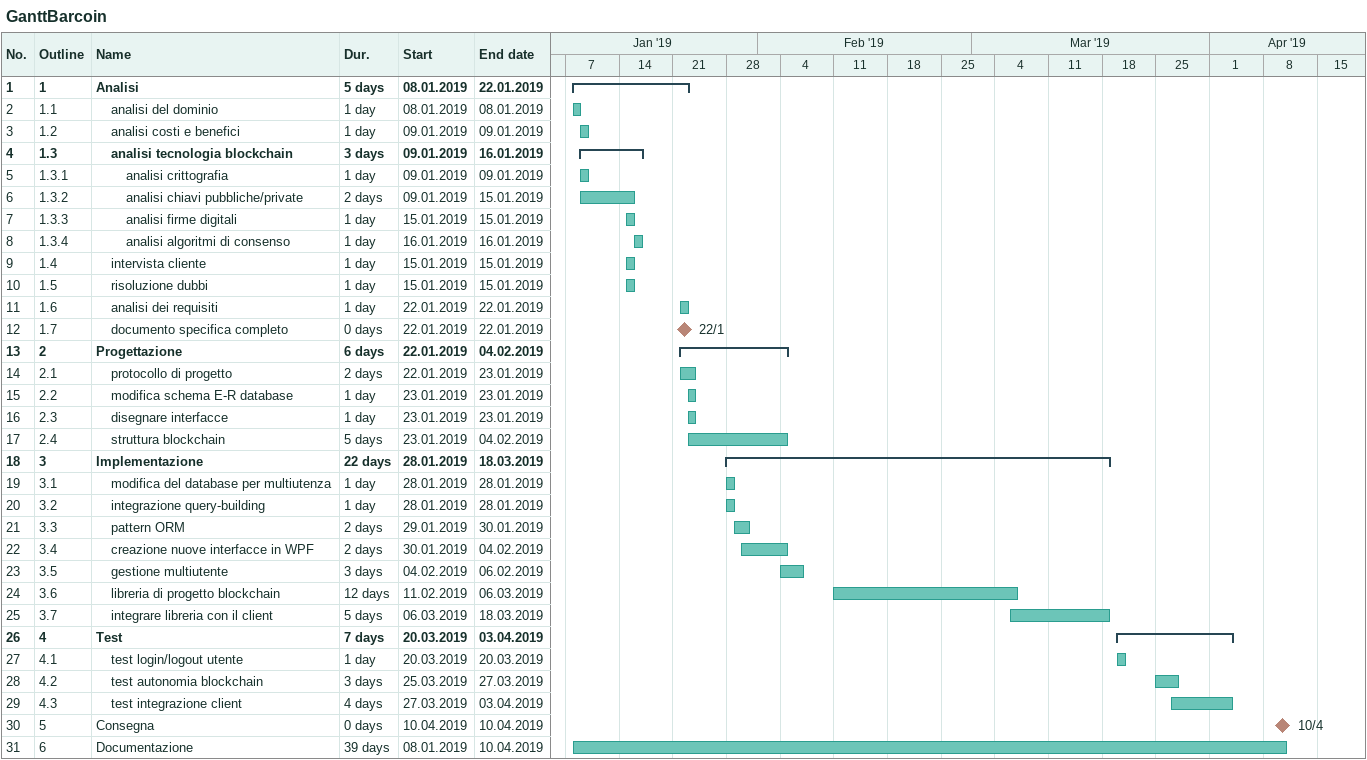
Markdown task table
GanttBarcoin

| ID | WBS | Task | Duration | Start | Finish |
|---|---|---|---|---|---|
| 1 | 1 | **Analisi** | 5d | 2019-01-08 | 2019-01-22 |
| 2 | 1.1 | analisi del dominio | 1d | 2019-01-08 | 2019-01-08 |
| 3 | 1.2 | analisi costi e benefici | 1d | 2019-01-09 | 2019-01-09 |
| 4 | 1.3 | **analisi tecnologia blockchain** | 3d | 2019-01-09 | 2019-01-16 |
| 5 | 1.3.1 | analisi crittografia | 1d | 2019-01-09 | 2019-01-09 |
| 6 | 1.3.2 | analisi chiavi pubbliche/private | 2d | 2019-01-09 | 2019-01-15 |
| 7 | 1.3.3 | analisi firme digitali | 1d | 2019-01-15 | 2019-01-15 |
| 8 | 1.3.4 | analisi algoritmi di consenso | 1d | 2019-01-16 | 2019-01-16 |
| 9 | 1.4 | intervista cliente | 1d | 2019-01-15 | 2019-01-15 |
| 10 | 1.5 | risoluzione dubbi | 1d | 2019-01-15 | 2019-01-15 |
| 11 | 1.6 | analisi dei requisiti | 1d | 2019-01-22 | 2019-01-22 |
| 12 | 1.7 | documento specifica completo | 0d | 2019-01-22 | 2019-01-22 |
| 13 | 2 | **Progettazione** | 6d | 2019-01-22 | 2019-02-04 |
| 14 | 2.1 | protocollo di progetto | 2d | 2019-01-22 | 2019-01-23 |
| 15 | 2.2 | modifica schema E-R database | 1d | 2019-01-23 | 2019-01-23 |
| 16 | 2.3 | disegnare interfacce | 1d | 2019-01-23 | 2019-01-23 |
| 17 | 2.4 | struttura blockchain | 5d | 2019-01-23 | 2019-02-04 |
| 18 | 3 | **Implementazione** | 22d | 2019-01-28 | 2019-03-18 |
| 19 | 3.1 | modifica del database per multiutenza | 1d | 2019-01-28 | 2019-01-28 |
| 20 | 3.2 | integrazione query-building | 1d | 2019-01-28 | 2019-01-28 |
| 21 | 3.3 | pattern ORM | 2d | 2019-01-29 | 2019-01-30 |
| 22 | 3.4 | creazione nuove interfacce in WPF | 2d | 2019-01-30 | 2019-02-04 |
| 23 | 3.5 | gestione multiutente | 3d | 2019-02-04 | 2019-02-06 |
| 24 | 3.6 | libreria di progetto blockchain | 12d | 2019-02-11 | 2019-03-06 |
| 25 | 3.7 | integrare libreria con il client | 5d | 2019-03-06 | 2019-03-18 |
| 26 | 4 | **Test** | 7d | 2019-03-20 | 2019-04-03 |
| 27 | 4.1 | test login/logout utente | 1d | 2019-03-20 | 2019-03-20 |
| 28 | 4.2 | test autonomia blockchain | 3d | 2019-03-25 | 2019-03-27 |
| 29 | 4.3 | test integrazione client | 4d | 2019-03-27 | 2019-04-03 |
| 30 | 5 | Consegna | 0d | 2019-04-10 | 2019-04-10 |
| 31 | 6 | Documentazione | 39d | 2019-01-08 | 2019-04-10 |
